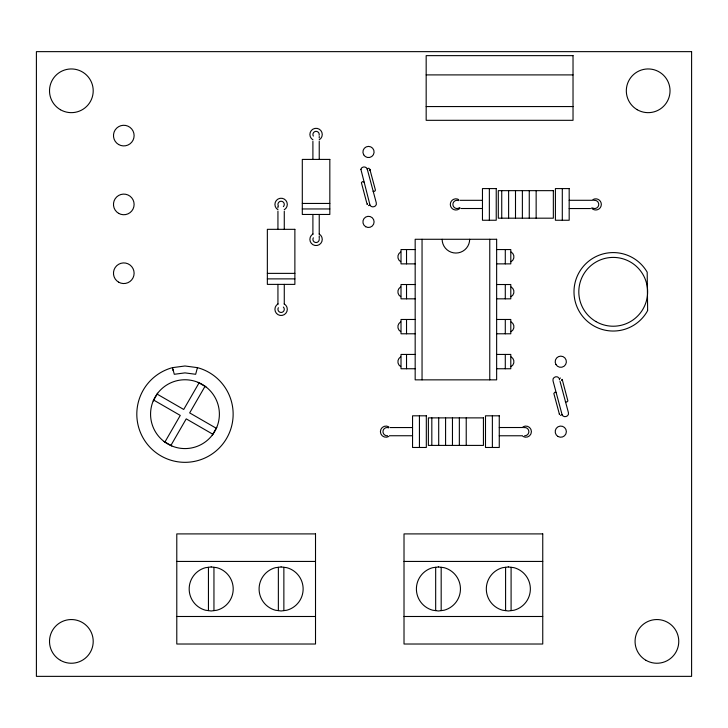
<?xml version="1.0" encoding="UTF-8"?>
<svg xmlns="http://www.w3.org/2000/svg" width="728" height="728" viewBox="0 0 728 728"><rect width="100%" height="100%" fill="white"/><g stroke="black" fill="none" stroke-linecap="round" stroke-linejoin="round"><path stroke-width="1.09" d="M559.45 413.677L559.45 414.378L559.477 413.777M367.13 204.277L367.312 203.585M197.443 367.64L195.659 374.283L184.976 372.882L174.292 374.283L172.509 367.64L184.976 365.993L197.443 367.64A48.175 48.175 0 0 1 224.433 441.796A48.175 48.175 0 0 1 145.518 441.796A48.175 48.175 0 0 1 172.509 367.64M367.176 169.242L368.15 168.268L369.196 168.405M153.189 401.001L157.676 393.22M164.938 441.987L180.271 415.424L153.708 400.091M199.053 382.901L183.711 409.464L157.148 394.13M170.898 445.427L186.232 418.864L212.794 434.207M205.014 386.341L189.671 412.903L216.234 428.246M212.276 435.116L216.762 427.336M369.697 204.968L368.505 205.651M559.586 378.66L560.423 378.014M561.971 414.714L560.423 415.36M426.171 74.902L573.027 74.902M426.171 106.561L573.027 106.561M459.932 200.318L482.464 200.318M569.178 200.291L592.628 200.291M302.302 203.449L329.829 203.449M461.17 208.508L482.464 208.508M569.178 208.545L590.499 208.545M302.302 208.954L329.829 208.954M415.169 249.558L401.019 249.558L401.019 263.873L415.169 263.873M496.642 249.558L510.792 249.558L510.792 263.873L496.642 263.873M267.349 273.373L294.876 273.373M267.349 278.879L294.876 278.879M415.169 284.521L401.019 284.521L401.019 298.835L415.169 298.835M496.642 284.521L510.792 284.521L510.792 298.835L496.642 298.835M415.169 319.474L401.019 319.474L401.019 333.788L415.169 333.788M496.642 319.474L510.792 319.474L510.792 333.788L496.642 333.788M415.169 354.436L401.019 354.436L401.019 368.75L415.169 368.75M496.642 354.436L510.792 354.436L510.792 368.75L496.642 368.75M390.008 427.554L412.549 427.554M499.262 427.518L522.713 427.518M389.416 435.744L412.549 435.744M499.262 435.772L522.604 435.772M176.786 561.434L315.515 561.434M404.013 561.434L542.751 561.434M176.786 616.489L315.515 616.489M404.013 616.489L542.751 616.489M373.091 191.291L374.711 191.328L375.448 190.154L369.851 169.296L369.833 169.952A1.374 1.374 0 0 1 369.478 170.57M198.143 382.382L205.924 386.868M164.028 441.468A34.407 34.407 0 0 0 219.092 418.655A34.407 34.407 0 0 0 171.808 382.382A34.407 34.407 0 0 0 164.028 441.468L171.808 445.955M565.356 401.738L566.875 402.02L567.895 400.937L562.516 380.608M559.104 378.314C557.375 374.993 551.888 377.268 553.016 380.835L561.98 414.296C562.926 418.464 569.66 416.662 568.404 412.576L560.032 381.354M364.064 182.109L362.417 181.609L361.397 182.683L366.776 203.021M556.501 392.756L554.918 392.174L553.835 393.475L559.432 414.323M369.842 169.251L369.806 169.852A1.374 1.037 -15 0 1 369.424 170.343M562.298 188.588L562.298 220.247M536.145 190.654L536.145 218.182M529.265 190.654L529.265 218.182M522.376 190.654L522.376 218.182M515.497 190.654L515.497 218.182M511.092 567.303L511.092 610.619M508.617 190.654L508.617 218.182M505.587 567.303L505.587 610.619M505.287 249.558L505.287 263.873M505.287 284.521L505.287 298.835M505.287 319.474L505.287 333.788M505.287 354.436L505.287 368.75M501.738 190.654L501.738 218.182M492.374 415.815L492.374 447.474M489.762 239.275L489.762 379.852M489.353 188.588L489.353 220.247M466.229 417.881L466.229 445.409M459.341 417.881L459.341 445.409M452.461 417.881L452.461 445.409M445.582 417.881L445.582 445.409M441.177 567.303L441.177 610.619M438.702 417.881L438.702 445.409M435.672 567.303L435.672 610.619M431.822 417.881L431.822 445.409M422.049 239.275L422.049 379.852M419.428 415.815L419.428 447.474M406.524 249.558L406.524 263.873M406.524 284.521L406.524 298.835M406.524 319.474L406.524 333.788M406.524 354.436L406.524 368.75M319.237 136.509L319.237 137.938M319.237 141.378L319.237 159.414M319.237 214.46L319.237 234.27M319.237 235.936L319.237 238.447M312.904 141.378L312.904 159.414M312.904 214.46L312.904 234.27M284.275 211.293L284.275 229.329M284.275 284.384L284.275 304.195M283.865 567.303L283.865 610.619M278.36 567.303L278.36 610.619M277.941 206.434L277.941 207.853M277.941 211.293L277.941 229.329M277.941 284.384L277.941 304.195M213.95 567.303L213.95 610.619M208.445 567.303L208.445 610.619M173.027 369.587L173.027 370.616M400.673 261.689A5.587 5.587 0 0 1 400.673 252.015M319.164 234.006A6.197 6.197 0 0 1 320.811 243.352A6.197 6.197 0 0 1 311.329 243.352A6.197 6.197 0 0 1 312.976 234.006M400.673 296.651A5.587 5.587 0 0 1 400.673 286.969M400.673 331.613A5.587 5.587 0 0 1 400.673 321.931M400.673 366.566A5.587 5.587 0 0 1 400.673 356.893M511.138 356.893A5.587 5.587 0 0 1 511.138 366.566M511.138 321.931A5.587 5.587 0 0 1 511.138 331.613M511.138 286.969A5.587 5.587 0 0 1 511.138 296.651M511.138 252.015A5.587 5.587 0 0 1 511.138 261.689M523.032 426.808A5.587 5.587 0 0 1 531.413 431.649A5.587 5.587 0 0 1 523.032 436.481M388.779 436.481A5.587 5.587 0 0 1 380.398 431.649A5.587 5.587 0 0 1 388.779 426.808M592.947 199.572A5.587 5.587 0 0 1 600.409 201.347A5.587 5.587 0 0 1 599.071 208.9A5.587 5.587 0 0 1 591.455 207.999M460.187 207.999A5.587 5.587 0 0 1 452.57 208.9A5.587 5.587 0 0 1 451.233 201.347A5.587 5.587 0 0 1 458.695 199.572M312.976 139.858A6.197 6.197 0 0 1 311.329 130.512A6.197 6.197 0 0 1 320.811 130.512A6.197 6.197 0 0 1 319.164 139.858M284.211 303.931A6.197 6.197 0 0 1 285.858 313.277A6.197 6.197 0 0 1 276.367 313.277A6.197 6.197 0 0 1 278.014 303.931M278.014 209.782A6.197 6.197 0 0 1 276.367 200.437A6.197 6.197 0 0 1 285.858 200.437A6.197 6.197 0 0 1 284.211 209.782M459.505 207.698A4.131 4.131 0 0 1 452.907 204.941A4.131 4.131 0 0 1 458.594 200.609M593.675 200.4A4.131 4.131 0 0 1 598.716 205.059A4.131 4.131 0 0 1 592.483 207.935M387.615 435.744A4.131 4.131 0 0 1 383.001 431.094A4.131 4.131 0 0 1 388.679 427.837M523.76 427.636A4.131 4.131 0 0 1 528.828 431.213A4.131 4.131 0 0 1 524.615 435.772M469.669 239.275A13.759 13.759 0 0 1 455.901 253.044A13.759 13.759 0 0 1 442.142 239.275M313.331 136.081A3.167 3.167 0 0 1 315.661 131.358A3.167 3.167 0 0 1 319.128 135.317M319.237 239.376A3.167 3.167 0 0 1 315.251 242.433A3.167 3.167 0 0 1 313.331 237.792M278.369 205.997A3.167 3.167 0 0 1 279.297 201.82A3.167 3.167 0 0 1 283.538 202.384A3.167 3.167 0 0 1 283.347 206.652M283.347 307.052A3.167 3.167 0 0 1 283.538 311.329A3.167 3.167 0 0 1 279.297 311.884A3.167 3.167 0 0 1 278.369 307.707M561.752 380.316A1.374 1.374 0 0 0 561.971 380.034L562.153 379.343A1.374 1.037 -8 0 1 561.752 380.098M367.13 204.286A1.374 1.037 -8 0 1 367.312 203.749M360.888 169.324L369.851 204.504C370.798 208.672 377.532 206.87 376.276 202.784L367.312 169.324C366.603 166.13 361.589 166.13 360.888 169.324M647.629 310.365L647.192 311.42A39.221 39.221 0 0 1 588.006 321.858A39.221 39.221 0 0 1 588.006 261.762A39.221 39.221 0 0 1 647.192 272.199L647.629 310.365M211.193 566.939L205.496 567.685A22.022 22.022 0 0 0 205.496 610.228L211.193 610.983L216.889 610.228A22.022 22.022 0 0 0 216.889 567.685L211.193 566.939M281.108 566.939L275.411 567.685A22.022 22.022 0 0 0 275.411 610.228L281.108 610.983L286.814 610.228A22.022 22.022 0 0 0 286.814 567.685L281.108 566.939M438.429 566.939L432.723 567.685A22.022 22.022 0 0 0 432.723 610.228L438.429 610.983L444.126 610.228A22.022 22.022 0 0 0 444.126 567.685L438.429 566.939M508.344 566.939L502.639 567.685A22.022 22.022 0 0 0 502.639 610.228L508.344 610.983L514.041 610.228A22.022 22.022 0 0 0 514.041 567.685L508.344 566.939M691.6 51.642L36.4 51.642L36.4 676.358L691.6 676.358L691.6 51.642M573.027 55.637L426.171 55.637L426.171 120.32L573.027 120.32L573.027 55.637M329.829 159.414L302.302 159.414L302.302 214.46L329.829 214.46L329.829 159.414M496.232 188.588L482.464 188.588L482.464 220.247L496.232 220.247L496.232 188.588M569.178 188.588L555.409 188.588L555.409 220.247L569.178 220.247L569.178 188.588M553.344 190.654L498.298 190.654L498.298 218.182L553.344 218.182L553.344 190.654M294.876 229.329L267.349 229.329L267.349 284.384L294.876 284.384L294.876 229.329M496.642 239.275L415.169 239.275L415.169 379.852L496.642 379.852L496.642 239.275M426.317 415.815L412.549 415.815L412.549 447.474L426.317 447.474L426.317 415.815M499.262 415.815L485.494 415.815L485.494 447.474L499.262 447.474L499.262 415.815M483.428 417.881L428.373 417.881L428.373 445.409L483.428 445.409L483.428 417.881M315.515 533.906L176.786 533.906L176.786 644.016L315.515 644.016L315.515 533.906M542.751 533.906L404.013 533.906L404.013 644.016L542.751 644.016L542.751 533.906M559.45 379.707L559.404 379.361A1.392 1.21 0 0 0 559.45 379.67M118.637 282.173A10.319 10.319 0 0 0 134.116 273.228A10.319 10.319 0 0 0 118.637 264.291A10.319 10.319 0 0 0 118.637 282.173M118.637 213.359A10.319 10.319 0 0 0 134.116 204.413A10.319 10.319 0 0 0 118.637 195.477A10.319 10.319 0 0 0 118.637 213.359M118.637 144.535A10.319 10.319 0 0 0 134.116 135.599A10.319 10.319 0 0 0 118.637 126.663A10.319 10.319 0 0 0 118.637 144.535M60.433 109.728A21.858 21.858 0 0 0 93.211 90.8A21.858 21.858 0 0 0 60.433 71.872A21.858 21.858 0 0 0 60.433 109.728M645.991 660.323A21.858 21.858 0 0 0 678.769 641.395A21.858 21.858 0 0 0 645.991 622.467A21.858 21.858 0 0 0 645.991 660.323M637.246 109.728A21.858 21.858 0 0 0 670.033 90.8A21.858 21.858 0 0 0 637.246 71.872A21.858 21.858 0 0 0 637.246 109.728M60.433 660.323A21.858 21.858 0 0 0 93.211 641.395A21.858 21.858 0 0 0 60.433 622.467A21.858 21.858 0 0 0 60.433 660.323M365.711 226.736A5.587 5.587 0 0 0 374.092 221.894A5.587 5.587 0 0 0 365.711 217.053A5.587 5.587 0 0 0 365.711 226.736M363.672 154.773A5.587 5.587 0 0 0 373.346 154.773A5.587 5.587 0 0 0 368.505 146.392A5.587 5.587 0 0 0 363.672 154.773M555.937 364.519A5.587 5.587 0 0 0 565.62 364.519A5.587 5.587 0 0 0 560.778 356.138A5.587 5.587 0 0 0 555.937 364.519M557.985 436.481A5.587 5.587 0 0 0 566.366 431.649A5.587 5.587 0 0 0 557.985 426.808A5.587 5.587 0 0 0 557.985 436.481M596.014 321.612A34.407 34.407 0 0 0 647.629 291.81A34.407 34.407 0 0 0 596.014 262.016A34.407 34.407 0 0 0 596.014 321.612"/></g></svg>
